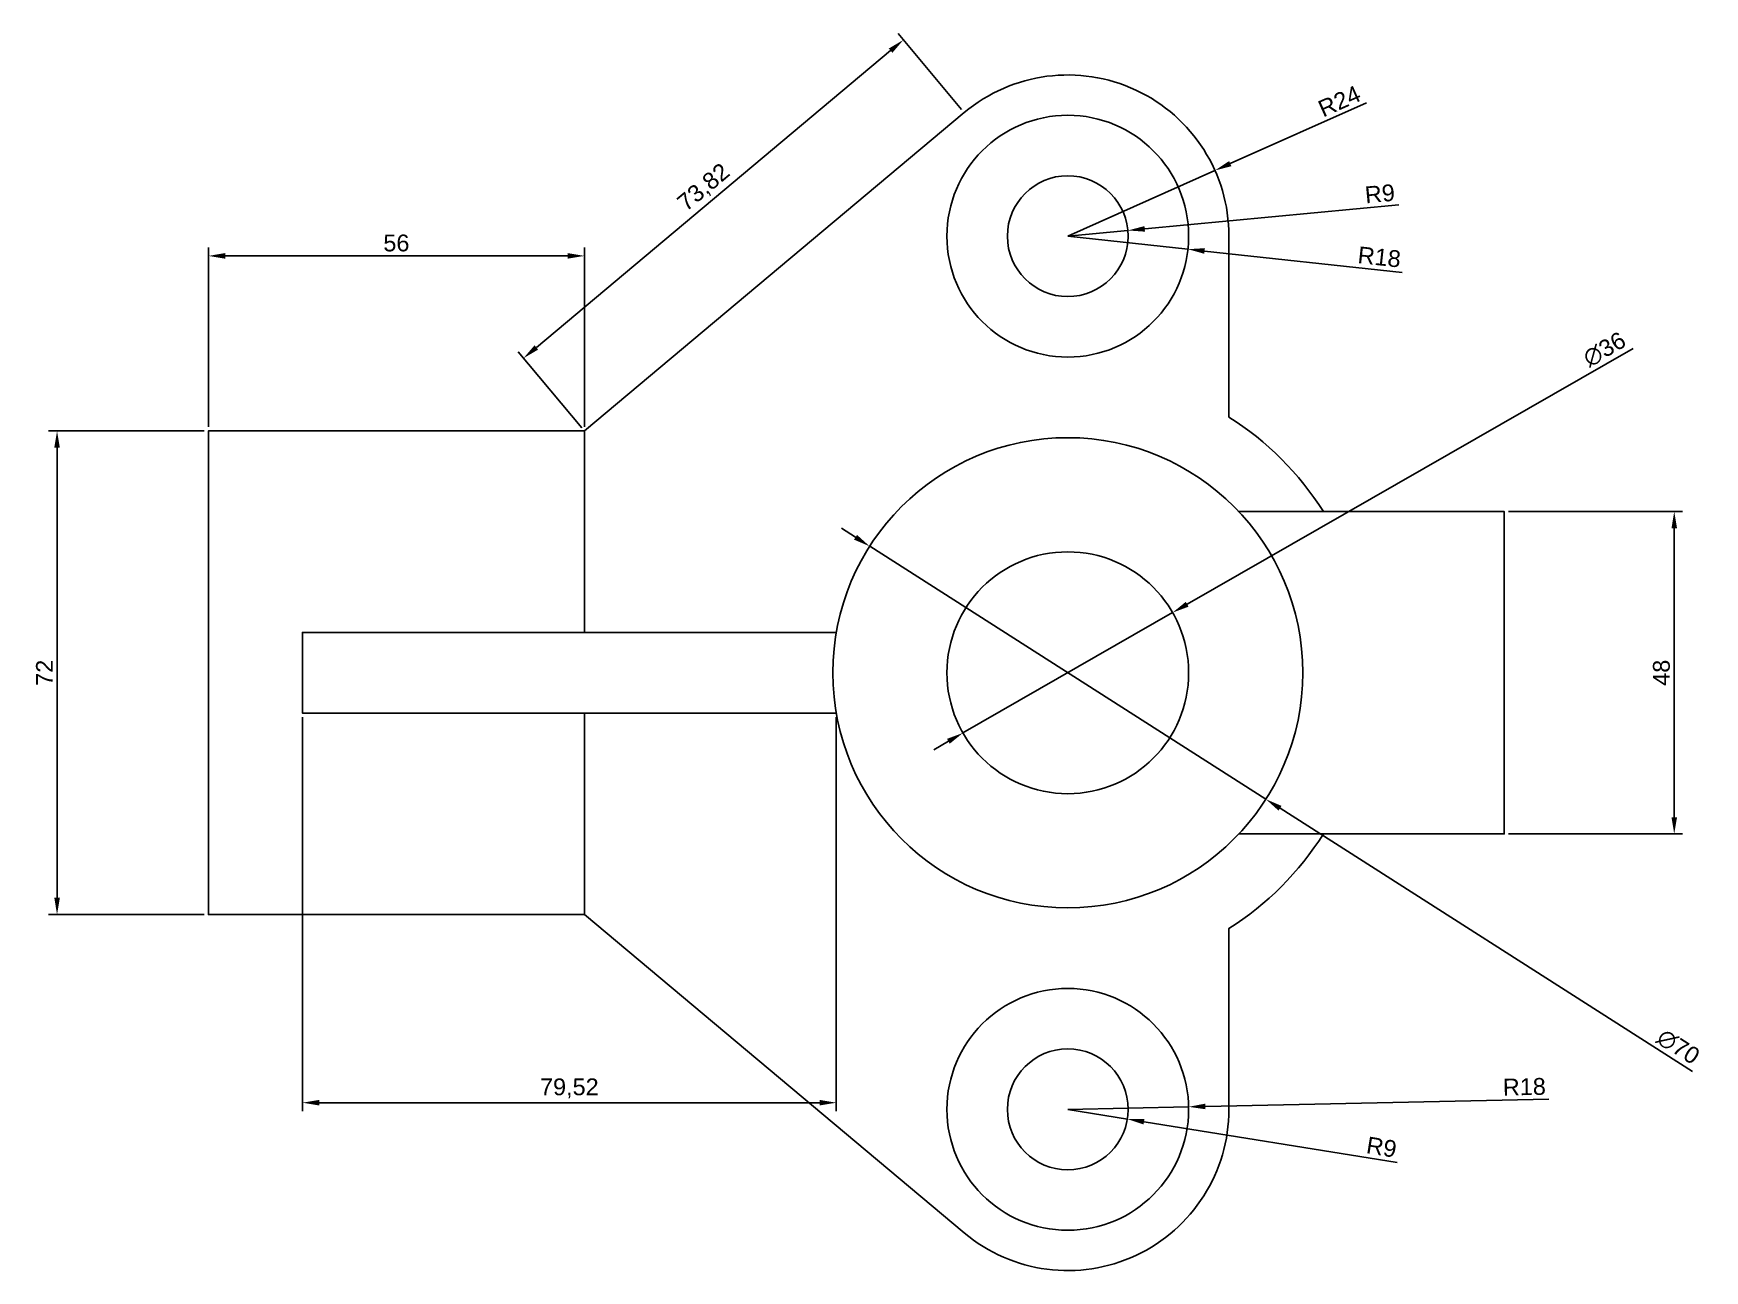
# Model space of a CAD drawing. Header units: millimetres. Extents: x 669 to 917, y 442 to 626.
import ezdxf

# ---------------------------------------------------------------- set-up
doc = ezdxf.new("R2010")
doc.units = ezdxf.units.MM
doc.styles.get("Standard").update_dxf_attribs({"font": 'arial.ttf'})
doc.dimstyles.new('ISO-25', dxfattribs={"dimtxt": 2.5, "dimasz": 2.5, "dimexe": 1.25, "dimexo": 0.625, "dimtad": 1, "dimtxsty": 'Standard', "dimcen": 2.5, "dimadec": 0, "dimazin": 0, "dimtfac": 1, "dimtmove": 0, "dimatfit": 3, "dimfxl": 1, "dimarcsym": 0})

# ---------------------------------------------------------------- blocks, each defined once
blk = doc.blocks.new('*D4')
at = {"color": 0, "lineweight": -2, "transparency": 16777216}
for p, q in [((906.79, 579.34), (840.39, 541.24)), ((806.99, 522.08), (838.22, 540)), ((804.83, 520.84), (802.66, 519.59))]:
    blk.add_line(p, q, dxfattribs=at)
at = {"color": 0, "transparency": 16777216}
for points in [[(840.18, 541.6), (840.6, 540.88), (838.22, 540)], [(804.62, 521.2), (805.03, 520.48), (806.99, 522.08)]]:
    blk.add_solid(points, dxfattribs=at)
at = {"layer": 'Defpoints', "color": 0, "transparency": 16777216}
for p in [(838.22, 540), (806.99, 522.08)]:
    blk.add_point(p, dxfattribs=at)
at = {"color": 0, "transparency": 16777216, "insert": (902.54, 579.18), "char_height": 2.5, "attachment_point": 5, "rotation": 29.8462}
blk.add_mtext('∅36', dxfattribs=at)
blk = doc.blocks.new('*D6')
at = {"color": 0, "lineweight": -2, "transparency": 16777216}
for p, q in [((791, 551.21), (788.89, 552.56)), ((793.1, 549.87), (852.11, 512.21)), ((915.65, 471.66), (854.22, 510.87))]:
    blk.add_line(p, q, dxfattribs=at)
at = {"color": 0, "transparency": 16777216}
for points in [[(791.22, 551.56), (790.77, 550.86), (793.1, 549.87)], [(854.44, 511.22), (853.99, 510.52), (852.11, 512.21)]]:
    blk.add_solid(points, dxfattribs=at)
at = {"layer": 'Defpoints', "color": 0, "transparency": 16777216}
for p in [(793.1, 549.87), (852.11, 512.21)]:
    blk.add_point(p, dxfattribs=at)
at = {"color": 0, "transparency": 16777216, "insert": (913.53, 475.35), "char_height": 2.5, "attachment_point": 5, "rotation": 327.4556}
blk.add_mtext('∅70', dxfattribs=at)
blk = doc.blocks.new('*D7')
at = {"color": 0, "lineweight": -2, "transparency": 16777216}
for p, q in [((693.98, 567.04), (670.82, 567.04)), ((672.07, 497.54), (672.07, 564.54)), ((693.98, 495.04), (670.82, 495.04))]:
    blk.add_line(p, q, dxfattribs=at)
at = {"color": 0, "transparency": 16777216}
for points in [[(671.66, 564.54), (672.49, 564.54), (672.07, 567.04)], [(671.66, 497.54), (672.49, 497.54), (672.07, 495.04)]]:
    blk.add_solid(points, dxfattribs=at)
at = {"layer": 'Defpoints', "color": 0, "transparency": 16777216}
for p in [(672.07, 567.04), (694.61, 567.04), (694.61, 495.04)]:
    blk.add_point(p, dxfattribs=at)
at = {"color": 0, "transparency": 16777216, "insert": (670.19, 531.04), "char_height": 2.5, "attachment_point": 5, "rotation": 90}
blk.add_mtext('72', dxfattribs=at)
blk = doc.blocks.new('*D8')
at = {"color": 0, "lineweight": -2, "transparency": 16777216}
for p, q in [((694.61, 567.67), (694.61, 594.35)), ((697.11, 593.1), (748.11, 593.1)), ((750.61, 567.67), (750.61, 594.35))]:
    blk.add_line(p, q, dxfattribs=at)
at = {"color": 0, "transparency": 16777216}
for points in [[(697.11, 593.52), (697.11, 592.69), (694.61, 593.1)], [(748.11, 593.52), (748.11, 592.69), (750.61, 593.1)]]:
    blk.add_solid(points, dxfattribs=at)
at = {"layer": 'Defpoints', "color": 0, "transparency": 16777216}
for p in [(750.61, 593.1), (694.61, 567.04), (750.61, 567.04)]:
    blk.add_point(p, dxfattribs=at)
at = {"color": 0, "transparency": 16777216, "insert": (722.61, 595.01), "char_height": 2.5, "attachment_point": 5}
blk.add_mtext('56', dxfattribs=at)
blk = doc.blocks.new('*D10')
at = {"color": 0, "lineweight": -2, "transparency": 16777216}
for p, q in [((822.61, 466.04), (840.6, 466.42)), ((894.25, 467.57), (843.1, 466.48))]:
    blk.add_line(p, q, dxfattribs=at)
at = {"color": 0, "transparency": 16777216}
blk.add_solid([(843.09, 466.89), (843.11, 466.06), (840.6, 466.42)], dxfattribs=at)
at = {"layer": 'Defpoints', "color": 0, "transparency": 16777216}
for p in [(822.61, 466.04), (840.6, 466.42)]:
    blk.add_point(p, dxfattribs=at)
at = {"color": 0, "transparency": 16777216, "insert": (890.6, 469.39), "char_height": 2.5, "attachment_point": 5, "rotation": 1.2221}
blk.add_mtext('R18', dxfattribs=at)
blk = doc.blocks.new('*D11')
at = {"color": 0, "lineweight": -2, "transparency": 16777216}
for p, q in [((871.9, 600.7), (834.06, 597.12)), ((822.61, 596.04), (831.57, 596.89))]:
    blk.add_line(p, q, dxfattribs=at)
at = {"color": 0, "transparency": 16777216}
blk.add_solid([(834.02, 597.54), (834.1, 596.71), (831.57, 596.89)], dxfattribs=at)
at = {"layer": 'Defpoints', "color": 0, "transparency": 16777216}
for p in [(822.61, 596.04), (831.57, 596.89)]:
    blk.add_point(p, dxfattribs=at)
at = {"color": 0, "transparency": 16777216, "insert": (869.09, 602.35), "char_height": 2.5, "attachment_point": 5, "rotation": 5.4022}
blk.add_mtext('R9', dxfattribs=at)
blk = doc.blocks.new('*D12')
at = {"color": 0, "lineweight": -2, "transparency": 16777216}
for p, q in [((822.61, 596.04), (840.5, 594.1)), ((872.4, 590.65), (842.99, 593.83))]:
    blk.add_line(p, q, dxfattribs=at)
at = {"color": 0, "transparency": 16777216}
blk.add_solid([(843.03, 594.25), (842.94, 593.42), (840.5, 594.1)], dxfattribs=at)
at = {"layer": 'Defpoints', "color": 0, "transparency": 16777216}
for p in [(822.61, 596.04), (840.5, 594.1)]:
    blk.add_point(p, dxfattribs=at)
at = {"color": 0, "transparency": 16777216, "insert": (869.01, 592.93), "char_height": 2.5, "attachment_point": 5, "rotation": 353.8193}
blk.add_mtext('R18', dxfattribs=at)
blk = doc.blocks.new('*D13')
at = {"color": 0, "lineweight": -2, "transparency": 16777216}
for p, q in [((822.61, 466.04), (831.49, 464.6)), ((871.64, 458.11), (833.96, 464.2))]:
    blk.add_line(p, q, dxfattribs=at)
at = {"color": 0, "transparency": 16777216}
blk.add_solid([(834.03, 464.62), (833.89, 463.79), (831.49, 464.6)], dxfattribs=at)
at = {"layer": 'Defpoints', "color": 0, "transparency": 16777216}
for p in [(822.61, 466.04), (831.49, 464.6)]:
    blk.add_point(p, dxfattribs=at)
at = {"color": 0, "transparency": 16777216, "insert": (869.34, 460.41), "char_height": 2.5, "attachment_point": 5, "rotation": 350.8181}
blk.add_mtext('R9', dxfattribs=at)
blk = doc.blocks.new('*D14')
at = {"color": 0, "lineweight": -2, "transparency": 16777216}
for p, q in [((708.61, 524.42), (708.61, 465.78)), ((788.13, 524.42), (788.13, 465.78)), ((711.11, 467.03), (785.63, 467.03))]:
    blk.add_line(p, q, dxfattribs=at)
at = {"color": 0, "transparency": 16777216}
for points in [[(711.11, 467.45), (711.11, 466.62), (708.61, 467.03)], [(785.63, 467.45), (785.63, 466.62), (788.13, 467.03)]]:
    blk.add_solid(points, dxfattribs=at)
at = {"layer": 'Defpoints', "color": 0, "transparency": 16777216}
for p in [(708.61, 525.04), (788.13, 525.04), (788.13, 467.03)]:
    blk.add_point(p, dxfattribs=at)
at = {"color": 0, "transparency": 16777216, "insert": (748.37, 469.16), "char_height": 2.5, "attachment_point": 5}
blk.add_mtext('79,52', dxfattribs=at)
blk = doc.blocks.new('*D15')
at = {"color": 0, "lineweight": -2, "transparency": 16777216}
for p, q in [((888.23, 555.04), (914.18, 555.04)), ((912.93, 552.54), (912.93, 509.54)), ((888.23, 507.04), (914.18, 507.04))]:
    blk.add_line(p, q, dxfattribs=at)
at = {"color": 0, "transparency": 16777216}
for points in [[(912.52, 552.54), (913.35, 552.54), (912.93, 555.04)], [(912.52, 509.54), (913.35, 509.54), (912.93, 507.04)]]:
    blk.add_solid(points, dxfattribs=at)
at = {"layer": 'Defpoints', "color": 0, "transparency": 16777216}
for p in [(887.61, 555.04), (887.61, 507.04), (912.93, 507.04)]:
    blk.add_point(p, dxfattribs=at)
at = {"color": 0, "transparency": 16777216, "insert": (911.03, 531.04), "char_height": 2.5, "attachment_point": 5, "rotation": 90}
blk.add_mtext('48', dxfattribs=at)
blk = doc.blocks.new('*D18')
at = {"color": 0, "lineweight": -2, "transparency": 16777216}
for p, q in [((867.11, 615.9), (846.81, 606.84)), ((822.61, 596.04), (844.52, 605.82))]:
    blk.add_line(p, q, dxfattribs=at)
at = {"color": 0, "transparency": 16777216}
blk.add_solid([(846.64, 607.22), (846.98, 606.46), (844.52, 605.82)], dxfattribs=at)
at = {"layer": 'Defpoints', "color": 0, "transparency": 16777216}
for p in [(844.52, 605.82), (822.61, 596.04)]:
    blk.add_point(p, dxfattribs=at)
at = {"color": 0, "transparency": 16777216, "insert": (863.05, 616.14), "char_height": 2.5, "attachment_point": 5, "rotation": 24.0432}
blk.add_mtext('R24', dxfattribs=at)
blk = doc.blocks.new('*D19')
at = {"color": 0, "lineweight": -2, "transparency": 16777216}
for p, q in [((806.8, 614.92), (797.33, 626.22)), ((743.46, 579.47), (796.21, 623.66)), ((750.21, 567.52), (740.74, 578.82))]:
    blk.add_line(p, q, dxfattribs=at)
at = {"color": 0, "transparency": 16777216}
for points in [[(795.95, 623.98), (796.48, 623.34), (798.13, 625.26)], [(743.19, 579.79), (743.72, 579.15), (741.54, 577.87)]]:
    blk.add_solid(points, dxfattribs=at)
at = {"layer": 'Defpoints', "color": 0, "transparency": 16777216}
for p in [(798.13, 625.26), (807.2, 614.44), (750.61, 567.04)]:
    blk.add_point(p, dxfattribs=at)
at = {"color": 0, "transparency": 16777216, "insert": (768.47, 603.2), "char_height": 2.5, "attachment_point": 5, "rotation": 39.9492}
blk.add_mtext('73,82', dxfattribs=at)

msp = doc.modelspace()

# ---------------------------------------------------------------- linework, layer by layer
for points in [[(860.673, 555.04, 0.1118945), (846.607, 569.106), (846.607, 596.04, 0.6367588), (807.197, 614.439), (750.607, 567.04)], [(860.673, 507.04, -0.1118945), (846.607, 492.974), (846.607, 466.04, -0.6367588), (807.197, 447.641), (750.607, 495.04), (750.607, 525.04)]]:
    msp.add_lwpolyline(points, format="xyb")
for points in [[(750.607, 495.04), (694.607, 495.04), (694.607, 531.04), (694.607, 567.04), (750.607, 567.04), (750.607, 537.04)], [(848.083, 507.04), (887.607, 507.04), (887.607, 531.04), (887.607, 555.04), (848.083, 555.04)], [(788.125, 537.04), (708.607, 537.04), (708.607, 531.04), (708.607, 525.04), (788.125, 525.04)]]:
    msp.add_lwpolyline(points)
for points in [[(787.607, 531.04, 1), (857.607, 531.04, 1)], [(804.607, 531.04, 1), (840.607, 531.04, 1)]]:
    msp.add_lwpolyline(points, format="xyb", close=True)
for centre, radius in [((822.607, 596.04), 18), ((822.607, 596.04), 9), ((822.607, 466.04), 18), ((822.607, 466.04), 9)]:
    msp.add_circle(centre, radius)

# ---------------------------------------------------------------- dimensions: what is measured, and where the dimension line sits
dim = msp.add_aligned_dim(p1=(750.607, 567.04), p2=(807.197, 614.439), distance=14.121, dimstyle='ISO-25')
dim.commit()
dim.dimension.update_dxf_attribs({"geometry": '*D19', "text_midpoint": (768.469, 603.196)})
for center, mpoint, picture, middle in [((822.607, 596.04), (844.525, 605.818), '*D18', (863.819, 614.426)), ((822.607, 596.04), (831.567, 596.887), '*D11', (869.265, 600.452)), ((822.607, 596.04), (840.503, 594.102), '*D12', (868.805, 591.037)), ((822.607, 466.04), (840.603, 466.424), '*D10', (890.639, 467.491)), ((822.607, 466.04), (831.492, 464.604), '*D13', (869.035, 458.535))]:
    dim = msp.add_radius_dim(center=center, mpoint=mpoint, dimstyle='ISO-25')
    dim.commit()
    dim.dimension.update_dxf_attribs({"geometry": picture, "text_midpoint": middle, "dimtype": 164})
for base, p1, p2, picture, middle in [((750.607, 593.104), (694.607, 567.04), (750.607, 567.04), '*D8', (722.607, 595.005)), ((788.125, 467.032), (708.607, 525.04), (788.125, 525.04), '*D14', (748.366, 469.159))]:
    dim = msp.add_linear_dim(base=base, p1=p1, p2=p2, dimstyle='ISO-25')
    dim.commit()
    dim.dimension.update_dxf_attribs({"geometry": picture, "text_midpoint": middle})
for p1, p2, picture, middle in [((806.995, 522.082), (838.22, 539.998), '*D4', (903.519, 577.465)), ((793.103, 549.868), (852.111, 512.212), '*D6', (912.472, 473.692))]:
    dim = msp.add_diameter_dim_2p(p1=p1, p2=p2, dimstyle='ISO-25')
    dim.commit()
    dim.dimension.update_dxf_attribs({"geometry": picture, "text_midpoint": middle, "dimtype": 163})
for base, p1, p2, picture, middle in [((672.072, 567.04), (694.607, 495.04), (694.607, 567.04), '*D7', (670.192, 531.04)), ((912.932, 507.04), (887.607, 555.04), (887.607, 507.04), '*D15', (911.031, 531.04))]:
    dim = msp.add_linear_dim(base=base, p1=p1, p2=p2, angle=90, dimstyle='ISO-25')
    dim.commit()
    dim.dimension.update_dxf_attribs({"geometry": picture, "text_midpoint": middle})

doc.saveas('drawing.dxf')
